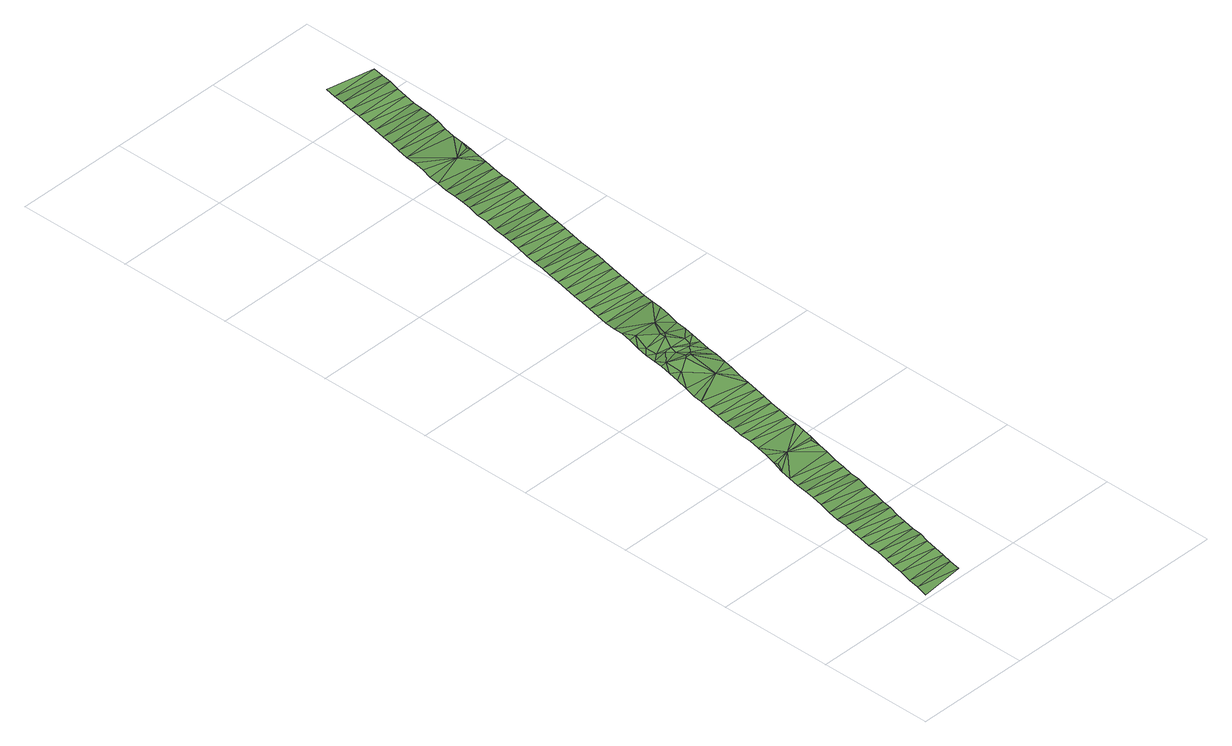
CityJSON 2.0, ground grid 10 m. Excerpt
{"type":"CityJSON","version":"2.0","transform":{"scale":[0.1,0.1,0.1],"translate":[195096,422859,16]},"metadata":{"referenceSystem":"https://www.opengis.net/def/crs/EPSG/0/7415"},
"CityObjects":{
"plantcover1":{"type":"PlantCover","attributes":{"3df_class":"Forest","bgt_fysiekvoorkomen":"groenvoorziening","bgt_status":"bestaand","identificatienamespace":"NL.IMGeo","begroeidterreindeeloptalud":"true","relatievehoogteligging":0,"aantal_punten":0},"geometry":[{"type":"MultiSurface","lod":"1","boundaries":[[[0,1,2]],[[3,4,1]],[[5,4,6]],[[3,1,0]],[[7,5,8]],[[6,4,3]],[[9,10,7]],[[8,5,6]],[[11,10,12]],[[9,7,8]],[[13,11,14]],[[12,10,9]],[[15,16,13]],[[14,11,12]],[[17,18,16]],[[15,13,14]],[[19,20,18]],[[17,16,15]],[[21,22,20]],[[19,18,17]],[[23,22,24]],[[21,20,19]],[[25,23,26]],[[27,25,28]],[[24,22,21]],[[29,27,30]],[[26,23,24]],[[31,29,32]],[[28,25,26]],[[33,34,35]],[[36,31,37]],[[30,27,28]],[[36,38,35]],[[38,33,35]],[[32,29,30]],[[38,34,33]],[[39,34,38]],[[37,31,32]],[[40,39,38]],[[38,36,41]],[[41,36,37]],[[42,40,43]],[[43,40,38]],[[44,38,41]],[[44,45,38]],[[46,42,47]],[[48,38,45]],[[48,49,38]],[[50,51,46]],[[48,45,44]],[[49,43,38]],[[52,51,53]],[[47,42,43]],[[54,52,55]],[[50,46,47]],[[56,57,54]],[[53,51,50]],[[58,57,59]],[[55,52,53]],[[58,60,61]],[[56,54,55]],[[60,62,61]],[[62,63,64]],[[63,65,64]],[[59,57,56]],[[60,63,62]],[[60,58,59]],[[63,66,65]],[[66,67,65]],[[66,68,67]],[[63,69,66]],[[60,69,63]],[[66,70,68]],[[71,72,68]],[[73,66,69]],[[70,71,68]],[[74,69,60]],[[75,60,59]],[[76,72,71]],[[77,72,76]],[[78,70,66]],[[73,78,66]],[[74,73,69]],[[79,60,75]],[[80,74,60]],[[70,81,71]],[[79,80,60]],[[74,82,73]],[[83,77,76]],[[78,81,70]],[[84,77,83]],[[85,76,71]],[[73,82,78]],[[81,85,71]],[[84,83,86]],[[87,82,74]],[[88,81,78]],[[82,88,78]],[[87,74,80]],[[83,76,89]],[[85,89,76]],[[81,88,90]],[[91,88,82]],[[92,85,81]],[[91,82,87]],[[81,90,92]],[[83,93,86]],[[94,89,85]],[[95,86,93]],[[94,85,92]],[[93,83,89]],[[90,88,96]],[[91,96,88]],[[94,93,89]],[[92,90,97]],[[90,96,97]],[[98,94,92]],[[99,95,100]],[[98,92,97]],[[94,101,93]],[[101,94,98]],[[100,95,93]],[[102,103,99]],[[101,104,93]],[[105,106,103]],[[93,104,107]],[[108,109,106]],[[102,99,100]],[[107,100,93]],[[110,109,111]],[[105,103,102]],[[112,110,113]],[[108,106,105]],[[114,115,112]],[[111,109,108]],[[116,115,117]],[[113,110,111]],[[118,116,119]],[[114,112,113]],[[120,121,118]],[[117,115,114]],[[122,123,121]],[[119,116,117]],[[124,123,125]],[[120,118,119]],[[126,124,127]],[[122,121,120]],[[128,129,126]],[[125,123,122]],[[130,129,131]],[[127,124,125]],[[132,130,133]],[[128,126,127]],[[134,135,132]],[[131,129,128]],[[136,137,135]],[[133,130,131]],[[138,137,139]],[[134,132,133]],[[140,138,141]],[[136,135,134]],[[142,143,140]],[[139,137,136]],[[144,145,143]],[[141,138,139]],[[146,147,145]],[[148,147,146]],[[142,140,141]],[[149,148,146]],[[144,143,142]],[[146,150,149]],[[146,145,144]],[[151,150,152]],[[153,150,146]],[[154,146,144]],[[155,156,151]],[[157,146,154]],[[157,158,146]],[[158,159,146]],[[160,156,161]],[[152,150,153]],[[159,153,146]],[[157,159,158]],[[162,160,163]],[[155,151,152]],[[164,165,162]],[[161,156,155]],[[166,165,167]],[[163,160,161]],[[168,166,169]],[[164,162,163]],[[170,168,171]],[[167,165,164]],[[172,170,173]],[[169,166,167]],[[174,175,172]],[[171,168,169]],[[173,170,171]],[[174,172,173]]]}]}
},
"vertices":[
[45,3,14],[10,11,12],[8,1,11],[47,13,14],[12,21,12],[14,31,13],[49,22,14],[16,41,13],[51,32,14],[53,42,14],[18,50,13],[20,60,13],[56,51,14],[21,70,13],[58,61,13],[60,71,13],[23,80,13],[62,80,13],[25,90,13],[65,90,13],[27,99,13],[67,99,12],[29,109,12],[31,119,12],[69,109,13],[33,129,13],[71,119,13],[35,139,13],[73,129,14],[37,148,13],[75,139,13],[39,158,12],[77,148,13],[46,184,14],[45,187,14],[43,178,12],[41,168,12],[79,158,13],[61,189,14],[47,197,15],[49,207,15],[81,168,14],[51,217,15],[89,207,15],[83,178,14],[81,184,16],[52,227,15],[91,217,15],[85,188,15],[87,197,15],[93,227,15],[54,236,15],[56,246,14],[95,237,15],[58,256,14],[97,246,15],[99,256,15],[60,266,14],[62,276,14],[101,266,15],[91,289,17],[64,285,13],[66,295,14],[76,309,16],[68,305,15],[70,315,15],[76,324,17],[72,325,15],[74,334,14],[86,314,21],[86,334,16],[81,339,14],[76,344,13],[91,319,18],[91,314,21],[103,276,15],[81,349,14],[78,354,13],[91,329,15],[105,286,16],[107,295,16],[91,334,17],[96,319,18],[86,364,15],[80,364,14],[96,344,19],[82,374,14],[109,305,16],[101,324,18],[96,349,19],[106,329,15],[111,315,15],[106,334,17],[106,364,16],[101,349,17],[83,383,13],[113,325,15],[115,335,15],[117,344,15],[85,393,12],[125,384,14],[119,354,14],[127,394,13],[87,403,12],[121,364,15],[129,403,13],[89,413,12],[123,374,15],[131,413,13],[91,422,12],[93,432,12],[133,423,13],[95,442,12],[135,433,13],[137,443,13],[97,452,12],[99,462,12],[139,452,13],[101,471,12],[141,462,13],[143,472,12],[103,481,11],[145,482,12],[105,491,11],[107,501,12],[147,492,12],[109,511,12],[149,501,12],[151,511,12],[111,520,11],[113,530,10],[153,521,12],[115,540,11],[155,531,12],[157,541,12],[116,550,11],[159,550,12],[118,560,12],[120,569,11],[161,560,12],[122,579,10],[163,570,11],[165,580,11],[124,589,9],[167,590,11],[126,599,9],[156,608,11],[128,609,8],[130,618,9],[132,628,9],[134,638,8],[136,648,8],[176,639,10],[174,629,10],[169,599,10],[178,648,11],[138,657,8],[171,609,10],[171,613,9],[173,619,10],[140,667,8],[180,658,11],[142,677,8],[182,668,10],[184,678,9],[144,687,8],[146,697,8],[186,688,9],[147,706,9],[188,698,9],[149,716,9],[190,707,10],[151,726,8],[192,717,9],[194,727,9],[153,736,8]
]}
